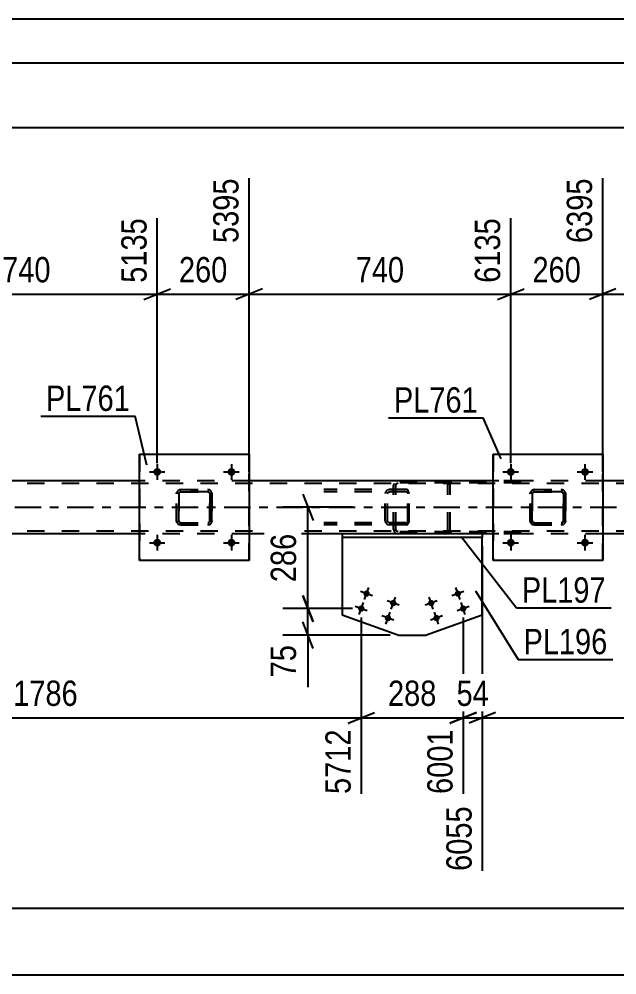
# Model space of a CAD drawing. Header units: millimetres. Extents: x 0 to 841, y -266 to 594.
# Drawn here: x 274.3 to 342, y 485.9 to 594 of the extents above; entities that cross this region are included whole.
import ezdxf

# ---------------------------------------------------------------- set-up
doc = ezdxf.new("R2010")
doc.units = ezdxf.units.MM
doc.linetypes.add('DXK_LINE_DOT2', pattern=[3.9198, 1.9599, -1.9599])
doc.linetypes.add('DXK_LINE_DOT3', pattern=[5.9187, 2.979, -0.9799, 0.9799, -0.9799])
doc.styles.add('Arial Narrow', font='ARIALN.TTF', dxfattribs={"height": 0.2})

# ---------------------------------------------------------------- blocks, each defined once
blk = doc.blocks.new('Unknown-317311845-1115')
at = {"color": 5, "linetype": 'Continuous'}
for p, q in [((841, 594), (0, 594)), ((836, 589), (5, 589))]:
    blk.add_line(p, q, dxfattribs=at)
blk = doc.blocks.new('Part-317311845-4451 - 4313')
at = {"color": 2, "linetype": 'Continuous'}
for p, q in [((287.97, 541.79), (260.37, 541.79)), ((327.97, 541.79), (300.37, 541.79)), ((367.98, 541.79), (340.37, 541.79)), ((287.97, 535.79), (260.37, 535.79)), ((310.9, 535.79), (300.37, 535.79)), ((327.97, 535.79), (326.75, 535.79)), ((367.98, 535.79), (340.37, 535.79))]:
    blk.add_line(p, q, dxfattribs=at)
at = {"color": 7, "linetype": 'DXK_LINE_DOT2'}
for p, q in [((300.37, 541.79), (287.97, 541.79)), ((340.37, 541.79), (327.97, 541.79)), ((700.57, 541.47), (119.98, 541.47)), ((700.57, 536.11), (119.98, 536.11)), ((300.37, 535.79), (287.97, 535.79)), ((326.75, 535.79), (310.9, 535.79)), ((340.37, 535.79), (327.97, 535.79))]:
    blk.add_line(p, q, dxfattribs=at)
at = {"color": 7, "linetype": 'DXK_LINE_DOT3'}
blk.add_line((119.98, 538.79), (700.57, 538.79), dxfattribs=at)
blk = doc.blocks.new('Bolt-317311845-4423 - 4313')
at = {"linetype": 'Continuous'}
for points in [[(289.53, 534.79), (289.54, 534.88), (289.57, 534.97), (289.62, 535.05), (289.68, 535.12), (289.75, 535.17), (289.84, 535.21), (289.93, 535.23), (290.02, 535.23), (290.11, 535.21), (290.19, 535.17), (290.27, 535.12), (290.33, 535.05), (290.38, 534.97), (290.4, 534.88), (290.41, 534.79), (290.4, 534.7), (290.38, 534.61), (290.33, 534.53), (290.27, 534.47), (290.19, 534.41), (290.11, 534.37), (290.02, 534.36), (289.93, 534.36), (289.84, 534.37), (289.75, 534.41), (289.68, 534.47), (289.62, 534.53), (289.57, 534.61), (289.54, 534.7)], [(297.93, 534.79), (297.94, 534.88), (297.97, 534.97), (298.02, 535.05), (298.08, 535.12), (298.15, 535.17), (298.24, 535.21), (298.33, 535.23), (298.42, 535.23), (298.51, 535.21), (298.59, 535.17), (298.67, 535.12), (298.73, 535.05), (298.78, 534.97), (298.8, 534.88), (298.81, 534.79), (298.8, 534.7), (298.78, 534.61), (298.73, 534.53), (298.67, 534.47), (298.59, 534.41), (298.51, 534.37), (298.42, 534.36), (298.33, 534.36), (298.24, 534.37), (298.15, 534.41), (298.08, 534.47), (298.02, 534.53), (297.97, 534.61), (297.94, 534.7)]]:
    blk.add_hatch(color=1, dxfattribs=at).paths.add_polyline_path(points)
at = {"color": 1, "linetype": 'Continuous'}
for p, q in [((289.97, 535.67), (289.97, 533.91)), ((298.37, 535.67), (298.37, 533.91)), ((289.09, 534.79), (290.85, 534.79)), ((297.49, 534.79), (299.25, 534.79))]:
    blk.add_line(p, q, dxfattribs=at)
blk = doc.blocks.new('Bolt-317311845-4402 - 4313')
at = {"linetype": 'Continuous'}
for points in [[(323.65, 528.91, -1), (324.32, 529.15, -1)], [(320.63, 527.84, -1), (321.31, 528.08, -1)], [(324.25, 527.21, -1), (324.93, 527.45, -1)], [(321.23, 526.14, -1), (321.91, 526.38, -1)]]:
    blk.add_hatch(color=1, dxfattribs=at).paths.add_polyline_path(points)
at = {"color": 1, "linetype": 'Continuous'}
for p, q in [((324.23, 528.35), (323.74, 529.71)), ((321.21, 527.28), (320.73, 528.64)), ((324.66, 529.27), (323.31, 528.79)), ((321.65, 528.2), (320.29, 527.72)), ((325.27, 527.57), (323.91, 527.09)), ((324.83, 526.65), (324.35, 528.01)), ((322.25, 526.5), (320.89, 526.02)), ((321.81, 525.59), (321.33, 526.94))]:
    blk.add_line(p, q, dxfattribs=at)
blk = doc.blocks.new('Bolt-317311845-4403 - 4313')
at = {"linetype": 'Continuous'}
for points in [[(313.32, 529.15, -1), (314, 528.91, -1)], [(312.72, 527.45, -1), (313.4, 527.21, -1)], [(316.34, 528.08, -1), (317.02, 527.84, -1)], [(315.74, 526.38, -1), (316.42, 526.14, -1)]]:
    blk.add_hatch(color=1, dxfattribs=at).paths.add_polyline_path(points)
at = {"color": 1, "linetype": 'Continuous'}
for p, q in [((313.42, 528.35), (313.9, 529.71)), ((314.34, 528.79), (312.98, 529.27)), ((316.44, 527.28), (316.92, 528.64)), ((313.74, 527.09), (312.38, 527.57)), ((312.82, 526.65), (313.3, 528.01)), ((317.36, 527.72), (316, 528.2)), ((316.76, 526.02), (315.4, 526.5)), ((315.84, 525.59), (316.32, 526.94))]:
    blk.add_line(p, q, dxfattribs=at)
blk = doc.blocks.new('Part-317311845-4408 - 4313')
at = {"color": 2, "linetype": 'Continuous'}
for p, q in [((326.75, 535.79), (310.9, 535.79)), ((310.9, 535.79), (310.9, 535.39)), ((326.75, 535.39), (310.9, 535.39)), ((326.75, 535.79), (326.75, 535.39))]:
    blk.add_line(p, q, dxfattribs=at)
blk = doc.blocks.new('Part-317311845-4413 - 4313')
at = {"color": 2, "linetype": 'Continuous'}
for p, q in [((310.9, 535.39), (310.9, 526.62)), ((326.75, 526.62), (326.75, 535.39)), ((310.9, 526.62), (317.31, 524.34)), ((320.34, 524.34), (326.75, 526.62)), ((317.31, 524.34), (320.34, 524.34))]:
    blk.add_line(p, q, dxfattribs=at)
at = {"color": 7, "linetype": 'DXK_LINE_DOT2'}
blk.add_line((326.75, 535.39), (310.9, 535.39), dxfattribs=at)
blk = doc.blocks.new('Bolt-317311845-4479 - 4313')
at = {"linetype": 'Continuous'}
for points in [[(329.53, 542.79), (329.54, 542.88), (329.57, 542.97), (329.62, 543.05), (329.68, 543.12), (329.75, 543.17), (329.84, 543.21), (329.93, 543.23), (330.02, 543.23), (330.11, 543.21), (330.19, 543.17), (330.27, 543.12), (330.33, 543.05), (330.38, 542.97), (330.4, 542.88), (330.41, 542.79), (330.4, 542.7), (330.38, 542.61), (330.33, 542.53), (330.27, 542.47), (330.19, 542.41), (330.11, 542.37), (330.02, 542.36), (329.93, 542.36), (329.84, 542.37), (329.75, 542.41), (329.68, 542.47), (329.62, 542.53), (329.57, 542.61), (329.54, 542.7)], [(337.93, 542.79), (337.94, 542.88), (337.97, 542.97), (338.02, 543.05), (338.08, 543.12), (338.15, 543.17), (338.24, 543.21), (338.33, 543.23), (338.42, 543.23), (338.51, 543.21), (338.59, 543.17), (338.67, 543.12), (338.73, 543.05), (338.78, 542.97), (338.8, 542.88), (338.81, 542.79), (338.8, 542.7), (338.78, 542.61), (338.73, 542.53), (338.67, 542.47), (338.59, 542.41), (338.51, 542.37), (338.42, 542.36), (338.33, 542.36), (338.24, 542.37), (338.15, 542.41), (338.08, 542.47), (338.02, 542.53), (337.97, 542.61), (337.94, 542.7)]]:
    blk.add_hatch(color=1, dxfattribs=at).paths.add_polyline_path(points)
at = {"color": 1, "linetype": 'Continuous'}
for p, q in [((329.09, 542.79), (330.85, 542.79)), ((329.97, 543.67), (329.97, 541.91)), ((337.49, 542.79), (339.25, 542.79)), ((338.37, 543.67), (338.37, 541.91))]:
    blk.add_line(p, q, dxfattribs=at)
blk = doc.blocks.new('Bolt-317311845-4480 - 4313')
at = {"linetype": 'Continuous'}
for points in [[(329.53, 534.79), (329.54, 534.88), (329.57, 534.97), (329.62, 535.05), (329.68, 535.12), (329.75, 535.17), (329.84, 535.21), (329.93, 535.23), (330.02, 535.23), (330.11, 535.21), (330.19, 535.17), (330.27, 535.12), (330.33, 535.05), (330.38, 534.97), (330.4, 534.88), (330.41, 534.79), (330.4, 534.7), (330.38, 534.61), (330.33, 534.53), (330.27, 534.47), (330.19, 534.41), (330.11, 534.37), (330.02, 534.36), (329.93, 534.36), (329.84, 534.37), (329.75, 534.41), (329.68, 534.47), (329.62, 534.53), (329.57, 534.61), (329.54, 534.7)], [(337.93, 534.79), (337.94, 534.88), (337.97, 534.97), (338.02, 535.05), (338.08, 535.12), (338.15, 535.17), (338.24, 535.21), (338.33, 535.23), (338.42, 535.23), (338.51, 535.21), (338.59, 535.17), (338.67, 535.12), (338.73, 535.05), (338.78, 534.97), (338.8, 534.88), (338.81, 534.79), (338.8, 534.7), (338.78, 534.61), (338.73, 534.53), (338.67, 534.47), (338.59, 534.41), (338.51, 534.37), (338.42, 534.36), (338.33, 534.36), (338.24, 534.37), (338.15, 534.41), (338.08, 534.47), (338.02, 534.53), (337.97, 534.61), (337.94, 534.7)]]:
    blk.add_hatch(color=1, dxfattribs=at).paths.add_polyline_path(points)
at = {"color": 1, "linetype": 'Continuous'}
for p, q in [((329.97, 535.67), (329.97, 533.91)), ((338.37, 535.67), (338.37, 533.91)), ((329.09, 534.79), (330.85, 534.79)), ((337.49, 534.79), (339.25, 534.79))]:
    blk.add_line(p, q, dxfattribs=at)
blk = doc.blocks.new('Bolt-317311845-4481 - 4313')
at = {"linetype": 'Continuous'}
for points in [[(289.53, 542.79), (289.54, 542.88), (289.57, 542.97), (289.62, 543.05), (289.68, 543.12), (289.75, 543.17), (289.84, 543.21), (289.93, 543.23), (290.02, 543.23), (290.11, 543.21), (290.19, 543.17), (290.27, 543.12), (290.33, 543.05), (290.38, 542.97), (290.4, 542.88), (290.41, 542.79), (290.4, 542.7), (290.38, 542.61), (290.33, 542.53), (290.27, 542.47), (290.19, 542.41), (290.11, 542.37), (290.02, 542.36), (289.93, 542.36), (289.84, 542.37), (289.75, 542.41), (289.68, 542.47), (289.62, 542.53), (289.57, 542.61), (289.54, 542.7)], [(297.93, 542.79), (297.94, 542.88), (297.97, 542.97), (298.02, 543.05), (298.08, 543.12), (298.15, 543.17), (298.24, 543.21), (298.33, 543.23), (298.42, 543.23), (298.51, 543.21), (298.59, 543.17), (298.67, 543.12), (298.73, 543.05), (298.78, 542.97), (298.8, 542.88), (298.81, 542.79), (298.8, 542.7), (298.78, 542.61), (298.73, 542.53), (298.67, 542.47), (298.59, 542.41), (298.51, 542.37), (298.42, 542.36), (298.33, 542.36), (298.24, 542.37), (298.15, 542.41), (298.08, 542.47), (298.02, 542.53), (297.97, 542.61), (297.94, 542.7)]]:
    blk.add_hatch(color=1, dxfattribs=at).paths.add_polyline_path(points)
at = {"color": 1, "linetype": 'Continuous'}
for p, q in [((289.09, 542.79), (290.85, 542.79)), ((289.97, 543.67), (289.97, 541.91)), ((297.49, 542.79), (299.25, 542.79)), ((298.37, 543.67), (298.37, 541.91))]:
    blk.add_line(p, q, dxfattribs=at)
blk = doc.blocks.new('Part-317311845-4499 - 4313')
at = {"color": 7, "linetype": 'DXK_LINE_DOT2'}
for p, q in [((318.19, 540.79), (308.84, 540.79)), ((318.19, 540.55), (308.84, 540.55)), ((315.81, 540.5), (315.77, 540.31)), ((316.05, 540.4), (316.1, 540.48)), ((316.28, 540.79), (316.09, 540.76)), ((316.1, 540.48), (316.18, 540.53)), ((316.18, 540.53), (316.28, 540.55)), ((316.72, 540.55), (316.72, 540.79)), ((318.29, 540.76), (318.19, 540.79)), ((318.19, 540.55), (318.24, 540.53)), ((318.24, 540.53), (318.28, 540.48)), ((318.28, 540.48), (318.31, 540.4)), ((318.38, 540.65), (318.29, 540.76)), ((318.44, 540.5), (318.38, 540.65)), ((318.46, 540.31), (318.44, 540.5)), ((315.77, 537.27), (315.77, 540.31)), ((316.03, 540.31), (316.05, 540.4)), ((316.03, 537.27), (316.03, 540.31)), ((318.31, 540.4), (318.32, 540.31)), ((318.32, 537.27), (318.32, 540.31)), ((318.46, 537.27), (318.46, 540.31)), ((315.77, 537.27), (315.81, 537.09)), ((316.05, 537.18), (316.03, 537.27)), ((318.32, 537.27), (318.31, 537.18)), ((318.44, 537.09), (318.46, 537.27)), ((318.19, 537.03), (308.84, 537.03)), ((318.19, 536.79), (308.84, 536.79)), ((316.1, 537.1), (316.05, 537.18)), ((316.09, 536.83), (316.28, 536.79)), ((316.18, 537.05), (316.1, 537.1)), ((316.28, 537.03), (316.18, 537.05)), ((316.72, 536.79), (316.72, 537.03)), ((318.24, 537.05), (318.19, 537.03)), ((318.19, 536.79), (318.29, 536.83)), ((318.28, 537.1), (318.24, 537.05)), ((318.31, 537.18), (318.28, 537.1)), ((318.29, 536.83), (318.38, 536.93)), ((318.38, 536.93), (318.44, 537.09))]:
    blk.add_line(p, q, dxfattribs=at)
for centre, start, end in [((316.26, 540.3), 111.1513, 156.1049), ((316.26, 537.29), 203.8951, 248.8487)]:
    blk.add_arc(centre, 0.492, start, end, dxfattribs=at)
blk = doc.blocks.new('Part-317311845-4545 - 4313')
at = {"color": 7, "linetype": 'DXK_LINE_DOT2'}
for p, q in [((317.23, 541.79), (317.04, 541.76)), ((317.05, 541.48), (317.14, 541.53)), ((317.14, 541.53), (317.23, 541.55)), ((331.14, 541.79), (317.23, 541.79)), ((331.14, 541.55), (317.23, 541.55)), ((322.79, 541.76), (322.6, 541.79)), ((322.6, 541.55), (322.7, 541.53)), ((322.7, 541.53), (322.78, 541.48)), ((316.75, 541.45), (316.72, 541.31)), ((316.72, 536.27), (316.72, 541.31)), ((316.76, 541.5), (316.75, 541.45)), ((316.98, 541.31), (317, 541.4)), ((316.98, 536.27), (316.98, 541.31)), ((317, 541.4), (317.05, 541.48)), ((322.78, 541.48), (322.83, 541.4)), ((322.83, 541.4), (322.85, 541.31)), ((322.85, 536.27), (322.85, 541.31)), ((323.08, 541.45), (323.07, 541.5)), ((323.11, 541.31), (323.08, 541.45)), ((323.11, 536.27), (323.11, 541.31)), ((316.72, 536.27), (316.74, 536.19)), ((316.74, 536.19), (316.76, 536.09)), ((317, 536.18), (316.98, 536.27)), ((317.05, 536.1), (317, 536.18)), ((322.83, 536.18), (322.78, 536.1)), ((322.85, 536.27), (322.83, 536.18)), ((323.07, 536.09), (323.09, 536.19)), ((323.09, 536.19), (323.11, 536.27)), ((317.04, 535.83), (317.23, 535.79)), ((317.14, 536.05), (317.05, 536.1)), ((317.23, 536.03), (317.14, 536.05)), ((331.14, 536.03), (317.23, 536.03)), ((331.14, 535.79), (317.23, 535.79)), ((322.7, 536.05), (322.6, 536.03)), ((322.6, 535.79), (322.79, 535.83)), ((322.78, 536.1), (322.7, 536.05))]:
    blk.add_line(p, q, dxfattribs=at)
for centre, start, end in [((322.62, 541.29), 24.32, 69.2417), ((317.21, 536.29), 204.32, 249.2417), ((322.62, 536.29), 290.7583, 335.68)]:
    blk.add_arc(centre, 0.496, start, end, dxfattribs=at)
blk = doc.blocks.new('Part-317311845-4550 - 4313')
at = {"color": 2, "linetype": 'Continuous'}
for p, q in [((327.97, 532.79), (327.97, 544.79)), ((327.97, 544.79), (327.97, 544.79)), ((327.97, 544.79), (340.37, 544.79)), ((340.37, 544.79), (340.37, 532.79)), ((327.97, 532.79), (327.97, 532.79)), ((340.37, 532.79), (327.97, 532.79))]:
    blk.add_line(p, q, dxfattribs=at)
at = {"color": 7, "linetype": 'DXK_LINE_DOT2'}
for p, q in [((327.97, 544.79), (327.97, 532.79)), ((327.97, 544.79), (327.97, 544.79)), ((340.37, 532.79), (340.37, 544.79)), ((327.97, 532.79), (327.97, 532.79))]:
    blk.add_line(p, q, dxfattribs=at)
blk = doc.blocks.new('Part-317311845-4566 - 4313')
at = {"color": 7, "linetype": 'DXK_LINE_DOT2'}
for p, q in [((292.17, 540.31), (292.21, 540.5)), ((292.21, 540.5), (292.17, 540.31)), ((292.43, 540.4), (292.48, 540.48)), ((292.48, 540.48), (292.43, 540.4)), ((292.47, 540.76), (292.65, 540.79)), ((292.65, 540.79), (292.47, 540.76)), ((292.48, 540.48), (292.56, 540.53)), ((292.56, 540.53), (292.48, 540.48)), ((292.56, 540.53), (292.65, 540.55)), ((292.65, 540.55), (292.56, 540.53)), ((292.65, 540.79), (295.69, 540.79)), ((292.65, 540.79), (292.65, 540.79)), ((292.65, 540.79), (295.69, 540.79)), ((292.65, 540.55), (295.69, 540.55)), ((292.65, 540.55), (292.65, 540.55)), ((295.69, 540.55), (292.65, 540.55)), ((295.69, 540.79), (295.69, 540.79)), ((295.69, 540.79), (295.87, 540.76)), ((295.88, 540.76), (295.69, 540.79)), ((295.69, 540.55), (295.69, 540.55)), ((295.69, 540.55), (295.79, 540.53)), ((295.78, 540.53), (295.69, 540.55)), ((295.78, 540.53), (295.79, 540.53)), ((295.86, 540.48), (295.78, 540.53)), ((295.79, 540.53), (295.86, 540.48)), ((295.86, 540.48), (295.92, 540.4)), ((295.91, 540.4), (295.86, 540.48)), ((296.13, 540.5), (296.17, 540.31)), ((296.17, 540.31), (296.14, 540.5)), ((292.17, 537.27), (292.17, 540.31)), ((292.17, 540.31), (292.17, 540.31)), ((292.17, 537.27), (292.17, 540.31)), ((292.41, 540.31), (292.43, 540.4)), ((292.43, 540.4), (292.41, 540.31)), ((292.41, 537.27), (292.41, 540.31)), ((292.41, 540.31), (292.41, 540.31)), ((292.41, 540.31), (292.41, 537.27)), ((295.93, 540.31), (295.91, 540.4)), ((295.92, 540.4), (295.93, 540.31)), ((295.93, 537.27), (295.93, 540.31)), ((295.93, 540.31), (295.93, 540.31)), ((295.93, 540.31), (295.93, 537.27)), ((296.17, 537.27), (296.17, 540.31)), ((296.17, 540.31), (296.17, 540.31)), ((296.17, 540.31), (296.17, 537.27)), ((292.17, 537.27), (292.17, 537.27)), ((292.21, 537.09), (292.17, 537.27)), ((292.17, 537.27), (292.21, 537.09)), ((292.41, 537.27), (292.41, 537.27)), ((292.43, 537.18), (292.41, 537.27)), ((292.41, 537.27), (292.43, 537.18)), ((295.91, 537.18), (295.93, 537.27)), ((295.93, 537.27), (295.92, 537.18)), ((295.93, 537.27), (295.93, 537.27)), ((296.17, 537.27), (296.13, 537.09)), ((296.14, 537.09), (296.17, 537.27)), ((296.17, 537.27), (296.17, 537.27)), ((292.48, 537.1), (292.43, 537.18)), ((292.43, 537.18), (292.48, 537.1)), ((292.47, 536.83), (292.47, 536.83)), ((292.65, 536.79), (292.47, 536.83)), ((292.47, 536.83), (292.65, 536.79)), ((292.56, 537.05), (292.48, 537.1)), ((292.48, 537.1), (292.56, 537.05)), ((292.65, 537.03), (292.56, 537.05)), ((292.56, 537.05), (292.65, 537.03)), ((292.65, 537.03), (295.69, 537.03)), ((292.65, 537.03), (292.65, 537.03)), ((292.65, 537.03), (295.69, 537.03)), ((292.65, 536.79), (295.69, 536.79)), ((292.65, 536.79), (292.65, 536.79)), ((292.65, 536.79), (295.69, 536.79)), ((295.79, 537.05), (295.69, 537.03)), ((295.69, 537.03), (295.78, 537.05)), ((295.69, 537.03), (295.69, 537.03)), ((295.87, 536.83), (295.69, 536.79)), ((295.69, 536.79), (295.88, 536.83)), ((295.69, 536.79), (295.69, 536.79)), ((295.78, 537.05), (295.86, 537.1)), ((295.86, 537.1), (295.79, 537.05)), ((295.92, 537.18), (295.86, 537.1)), ((295.86, 537.1), (295.91, 537.18))]:
    blk.add_line(p, q, dxfattribs=at)
at = {"color": 7, "linetype": 'DXK_LINE_DOT3'}
blk.add_line((294.18, 538.79), (294.17, 538.79), dxfattribs=at)
at = {"color": 7, "linetype": 'DXK_LINE_DOT2'}
for centre, start, end in [((292.65, 540.31), 112.5, 157.5), ((292.65, 540.31), 112.5, 157.5), ((295.69, 540.31), 22.5, 67.5), ((295.69, 540.31), 22.5, 67.5), ((292.65, 537.27), 202.5, 247.5), ((292.65, 537.27), 202.5, 247.5), ((295.69, 537.27), 292.5, 337.5), ((295.69, 537.27), 292.5, 337.5)]:
    blk.add_arc(centre, 0.48, start, end, dxfattribs=at)
blk = doc.blocks.new('Part-317311845-4571 - 4313')
at = {"color": 2, "linetype": 'Continuous'}
for p, q in [((287.97, 532.79), (287.97, 544.79)), ((287.97, 544.79), (287.97, 544.79)), ((287.97, 544.79), (300.37, 544.79)), ((300.37, 544.79), (300.37, 532.79)), ((287.97, 532.79), (287.97, 532.79)), ((300.37, 532.79), (287.97, 532.79))]:
    blk.add_line(p, q, dxfattribs=at)
at = {"color": 7, "linetype": 'DXK_LINE_DOT2'}
for p, q in [((287.97, 544.79), (287.97, 532.79)), ((287.97, 544.79), (287.97, 544.79)), ((300.37, 532.79), (300.37, 544.79)), ((287.97, 532.79), (287.97, 532.79))]:
    blk.add_line(p, q, dxfattribs=at)
blk = doc.blocks.new('Part-317311845-4572 - 4313')
at = {"color": 7, "linetype": 'DXK_LINE_DOT2'}
for p, q in [((332.17, 540.31), (332.21, 540.5)), ((332.21, 540.5), (332.17, 540.31)), ((332.43, 540.4), (332.48, 540.48)), ((332.48, 540.48), (332.43, 540.4)), ((332.47, 540.76), (332.65, 540.79)), ((332.65, 540.79), (332.47, 540.76)), ((332.48, 540.48), (332.56, 540.53)), ((332.56, 540.53), (332.48, 540.48)), ((332.56, 540.53), (332.65, 540.55)), ((332.65, 540.55), (332.56, 540.53)), ((332.65, 540.79), (335.69, 540.79)), ((332.65, 540.79), (332.65, 540.79)), ((332.65, 540.79), (335.69, 540.79)), ((332.65, 540.55), (335.69, 540.55)), ((332.65, 540.55), (332.65, 540.55)), ((335.69, 540.55), (332.65, 540.55)), ((335.69, 540.79), (335.69, 540.79)), ((335.69, 540.79), (335.87, 540.76)), ((335.88, 540.76), (335.69, 540.79)), ((335.69, 540.55), (335.69, 540.55)), ((335.69, 540.55), (335.79, 540.53)), ((335.78, 540.53), (335.69, 540.55)), ((335.78, 540.53), (335.79, 540.53)), ((335.86, 540.48), (335.78, 540.53)), ((335.79, 540.53), (335.86, 540.48)), ((335.86, 540.48), (335.92, 540.4)), ((335.91, 540.4), (335.86, 540.48)), ((336.13, 540.5), (336.17, 540.31)), ((336.17, 540.31), (336.14, 540.5)), ((332.17, 537.27), (332.17, 540.31)), ((332.17, 540.31), (332.17, 540.31)), ((332.17, 537.27), (332.17, 540.31)), ((332.41, 540.31), (332.43, 540.4)), ((332.43, 540.4), (332.41, 540.31)), ((332.41, 537.27), (332.41, 540.31)), ((332.41, 540.31), (332.41, 540.31)), ((332.41, 540.31), (332.41, 537.27)), ((335.93, 540.31), (335.91, 540.4)), ((335.92, 540.4), (335.93, 540.31)), ((335.93, 537.27), (335.93, 540.31)), ((335.93, 540.31), (335.93, 540.31)), ((335.93, 540.31), (335.93, 537.27)), ((336.17, 537.27), (336.17, 540.31)), ((336.17, 540.31), (336.17, 540.31)), ((336.17, 540.31), (336.17, 537.27)), ((332.17, 537.27), (332.17, 537.27)), ((332.21, 537.09), (332.17, 537.27)), ((332.17, 537.27), (332.21, 537.09)), ((332.41, 537.27), (332.41, 537.27)), ((332.43, 537.18), (332.41, 537.27)), ((332.41, 537.27), (332.43, 537.18)), ((335.91, 537.18), (335.93, 537.27)), ((335.93, 537.27), (335.92, 537.18)), ((335.93, 537.27), (335.93, 537.27)), ((336.17, 537.27), (336.13, 537.09)), ((336.14, 537.09), (336.17, 537.27)), ((336.17, 537.27), (336.17, 537.27)), ((332.48, 537.1), (332.43, 537.18)), ((332.43, 537.18), (332.48, 537.1)), ((332.47, 536.83), (332.47, 536.83)), ((332.65, 536.79), (332.47, 536.83)), ((332.47, 536.83), (332.65, 536.79)), ((332.56, 537.05), (332.48, 537.1)), ((332.48, 537.1), (332.56, 537.05)), ((332.65, 537.03), (332.56, 537.05)), ((332.56, 537.05), (332.65, 537.03)), ((332.65, 537.03), (335.69, 537.03)), ((332.65, 537.03), (332.65, 537.03)), ((332.65, 537.03), (335.69, 537.03)), ((332.65, 536.79), (335.69, 536.79)), ((332.65, 536.79), (332.65, 536.79)), ((332.65, 536.79), (335.69, 536.79)), ((335.79, 537.05), (335.69, 537.03)), ((335.69, 537.03), (335.78, 537.05)), ((335.69, 537.03), (335.69, 537.03)), ((335.87, 536.83), (335.69, 536.79)), ((335.69, 536.79), (335.88, 536.83)), ((335.69, 536.79), (335.69, 536.79)), ((335.78, 537.05), (335.86, 537.1)), ((335.86, 537.1), (335.79, 537.05)), ((335.92, 537.18), (335.86, 537.1)), ((335.86, 537.1), (335.91, 537.18))]:
    blk.add_line(p, q, dxfattribs=at)
at = {"color": 7, "linetype": 'DXK_LINE_DOT3'}
blk.add_line((334.18, 538.79), (334.17, 538.79), dxfattribs=at)
at = {"color": 7, "linetype": 'DXK_LINE_DOT2'}
for centre, start, end in [((332.65, 540.31), 112.5, 157.5), ((332.65, 540.31), 112.5, 157.5), ((335.69, 540.31), 22.5, 67.5), ((335.69, 540.31), 22.5, 67.5), ((332.65, 537.27), 202.5, 247.5), ((332.65, 537.27), 202.5, 247.5), ((335.69, 537.27), 292.5, 337.5), ((335.69, 537.27), 292.5, 337.5)]:
    blk.add_arc(centre, 0.48, start, end, dxfattribs=at)
blk = doc.blocks.new('StraightDimension-317311845-23293 - 4313')
at = {"color": 7, "linetype": 'Continuous'}
for p, q in [((340.37, 542.79), (340.37, 576)), ((369.98, 543.79), (369.98, 571.5)), ((341.87, 563.48), (338.87, 562.28)), ((368.48, 562.28), (371.48, 563.48)), ((340.37, 562.88), (369.98, 562.88))]:
    blk.add_line(p, q, dxfattribs=at)
at = {"color": 0}
blk.add_wipeout([(358.52, 563.63), (358.52, 567.83), (351.83, 567.83), (351.83, 563.63)], dxfattribs=at)
at = {"color": 3, "style": 'Arial Narrow'}
blk.add_text('740', height=2.863, dxfattribs=at).set_placement((352.43, 564.23))
at = {"color": 0, "linetype": 'Continuous'}
blk.add_wipeout([(369.38, 572.1), (365.18, 572.1), (365.18, 563.58), (369.38, 563.58)], dxfattribs=at)
at = {"color": 3, "linetype": 'Continuous', "style": 'Arial Narrow'}
blk.add_text('7135', height=2.863, rotation=90.0002, dxfattribs=at).set_placement((368.78, 564.18))
blk = doc.blocks.new('StraightDimension-317311845-23297 - 4313')
at = {"color": 7, "linetype": 'Continuous'}
for p, q in [((260.37, 542.79), (260.37, 576)), ((289.97, 543.79), (289.97, 571.5)), ((261.87, 563.48), (258.87, 562.28)), ((288.47, 562.28), (291.47, 563.48)), ((260.37, 562.88), (289.97, 562.88))]:
    blk.add_line(p, q, dxfattribs=at)
at = {"color": 0}
blk.add_wipeout([(278.52, 563.63), (278.52, 567.83), (271.83, 567.83), (271.83, 563.63)], dxfattribs=at)
at = {"color": 3, "style": 'Arial Narrow'}
blk.add_text('740', height=2.863, dxfattribs=at).set_placement((272.43, 564.23))
at = {"color": 0, "linetype": 'Continuous'}
blk.add_wipeout([(289.37, 572.1), (285.17, 572.1), (285.17, 563.58), (289.37, 563.58)], dxfattribs=at)
at = {"color": 3, "linetype": 'Continuous', "style": 'Arial Narrow'}
blk.add_text('5135', height=2.863, rotation=90.0002, dxfattribs=at).set_placement((288.77, 564.18))
blk = doc.blocks.new('StraightDimension-317311845-23296 - 4313')
at = {"color": 7, "linetype": 'Continuous'}
for p, q in [((300.37, 542.79), (300.37, 576)), ((289.97, 543.79), (289.97, 571.5)), ((288.47, 562.28), (291.47, 563.48)), ((301.87, 563.48), (298.87, 562.28)), ((289.97, 562.88), (300.37, 562.88))]:
    blk.add_line(p, q, dxfattribs=at)
at = {"color": 0}
blk.add_wipeout([(298.52, 563.63), (298.52, 567.83), (291.83, 567.83), (291.83, 563.63)], dxfattribs=at)
at = {"color": 3, "style": 'Arial Narrow'}
blk.add_text('260', height=2.863, dxfattribs=at).set_placement((292.43, 564.23))
at = {"color": 0, "linetype": 'Continuous'}
blk.add_wipeout([(299.77, 576.6), (295.57, 576.6), (295.57, 568.08), (299.77, 568.08)], dxfattribs=at)
at = {"color": 3, "linetype": 'Continuous', "style": 'Arial Narrow'}
blk.add_text('5395', height=2.863, rotation=90.0002, dxfattribs=at).set_placement((299.17, 568.68))
blk = doc.blocks.new('StraightDimension-317311845-25437 - 4313')
at = {"color": 7, "linetype": 'Continuous'}
for p, q in [((241.62, 534.39), (241.62, 497.67)), ((313.06, 526.33), (313.06, 506.37)), ((243.12, 515.58), (240.12, 514.38)), ((241.62, 514.98), (313.06, 514.98)), ((311.56, 514.38), (314.56, 515.58))]:
    blk.add_line(p, q, dxfattribs=at)
at = {"color": 0}
blk.add_wipeout([(281.6, 515.73), (281.6, 519.93), (273.08, 519.93), (273.08, 515.73)], dxfattribs=at)
at = {"color": 3, "style": 'Arial Narrow'}
blk.add_text('1786', height=2.863, dxfattribs=at).set_placement((273.68, 516.33))
at = {"color": 0, "linetype": 'Continuous'}
blk.add_wipeout([(312.46, 514.28), (308.26, 514.28), (308.26, 505.77), (312.46, 505.77)], dxfattribs=at)
at = {"color": 3, "linetype": 'Continuous', "style": 'Arial Narrow'}
blk.add_text('5712', height=2.863, rotation=90.0002, dxfattribs=at).set_placement((311.86, 506.37))
blk = doc.blocks.new('StraightDimension-317311845-5607 - 4313')
at = {"color": 7, "linetype": 'Continuous'}
blk.add_line((96.07, 485.91), (700.57, 485.91), dxfattribs=at)
blk = doc.blocks.new('StraightDimension-317311845-5079 - 4313')
at = {"color": 7, "linetype": 'Continuous'}
blk.add_line((95.27, 493.46), (701.37, 493.46), dxfattribs=at)
blk = doc.blocks.new('StraightDimension-317311845-25436 - 4313')
at = {"color": 7, "linetype": 'Continuous'}
for p, q in [((313.06, 526.33), (313.06, 506.37)), ((324.59, 526.33), (324.59, 506.37)), ((311.56, 514.38), (314.56, 515.58)), ((313.06, 514.98), (324.59, 514.98)), ((326.09, 515.58), (323.09, 514.38))]:
    blk.add_line(p, q, dxfattribs=at)
at = {"color": 0}
blk.add_wipeout([(322.17, 515.73), (322.17, 519.93), (315.48, 519.93), (315.48, 515.73)], dxfattribs=at)
at = {"color": 3, "style": 'Arial Narrow'}
blk.add_text('288', height=2.863, dxfattribs=at).set_placement((316.08, 516.33))
at = {"color": 0, "linetype": 'Continuous'}
blk.add_wipeout([(323.99, 514.28), (319.79, 514.28), (319.79, 505.77), (323.99, 505.77)], dxfattribs=at)
at = {"color": 3, "linetype": 'Continuous', "style": 'Arial Narrow'}
blk.add_text('6001', height=2.863, rotation=90.0002, dxfattribs=at).set_placement((323.39, 506.37))
blk = doc.blocks.new('StraightDimension-317311845-23294 - 4313')
at = {"color": 7, "linetype": 'Continuous'}
for p, q in [((340.37, 542.79), (340.37, 576)), ((329.97, 543.79), (329.97, 571.5)), ((328.47, 562.28), (331.47, 563.48)), ((341.87, 563.48), (338.87, 562.28)), ((329.97, 562.88), (340.37, 562.88))]:
    blk.add_line(p, q, dxfattribs=at)
at = {"color": 0}
blk.add_wipeout([(338.52, 563.63), (338.52, 567.83), (331.83, 567.83), (331.83, 563.63)], dxfattribs=at)
at = {"color": 3, "style": 'Arial Narrow'}
blk.add_text('260', height=2.863, dxfattribs=at).set_placement((332.43, 564.23))
at = {"color": 0, "linetype": 'Continuous'}
blk.add_wipeout([(339.77, 576.6), (335.57, 576.6), (335.57, 568.08), (339.77, 568.08)], dxfattribs=at)
at = {"color": 3, "linetype": 'Continuous', "style": 'Arial Narrow'}
blk.add_text('6395', height=2.863, rotation=90.0002, dxfattribs=at).set_placement((339.17, 568.68))
blk = doc.blocks.new('StraightDimension-317311845-23295 - 4313')
at = {"color": 7, "linetype": 'Continuous'}
for p, q in [((300.37, 542.79), (300.37, 576)), ((329.97, 543.79), (329.97, 571.5)), ((301.87, 563.48), (298.87, 562.28)), ((328.47, 562.28), (331.47, 563.48)), ((300.37, 562.88), (329.97, 562.88))]:
    blk.add_line(p, q, dxfattribs=at)
at = {"color": 0}
blk.add_wipeout([(318.52, 563.63), (318.52, 567.83), (311.83, 567.83), (311.83, 563.63)], dxfattribs=at)
at = {"color": 3, "style": 'Arial Narrow'}
blk.add_text('740', height=2.863, dxfattribs=at).set_placement((312.43, 564.23))
at = {"color": 0, "linetype": 'Continuous'}
blk.add_wipeout([(329.37, 572.1), (325.17, 572.1), (325.17, 563.58), (329.37, 563.58)], dxfattribs=at)
at = {"color": 3, "linetype": 'Continuous', "style": 'Arial Narrow'}
blk.add_text('6135', height=2.863, rotation=90.0002, dxfattribs=at).set_placement((328.77, 564.18))
blk = doc.blocks.new('StraightDimension-317311845-25781 - 4313')
at = {"color": 7, "linetype": 'Continuous'}
for p, q in [((306.43, 540.29), (307.63, 537.29)), ((312.06, 538.79), (304.18, 538.79)), ((307.03, 527.33), (307.03, 538.79)), ((307.63, 525.83), (306.43, 528.83)), ((312.06, 527.33), (304.18, 527.33))]:
    blk.add_line(p, q, dxfattribs=at)
at = {"color": 0}
blk.add_wipeout([(306.28, 536.41), (302.08, 536.41), (302.08, 529.72), (306.28, 529.72)], dxfattribs=at)
at = {"color": 3, "style": 'Arial Narrow'}
blk.add_text('286', height=2.863, rotation=90.0002, dxfattribs=at).set_placement((305.68, 530.32))
blk = doc.blocks.new('StraightDimension-317311845-24054 - 4313')
at = {"color": 7, "linetype": 'Continuous'}
blk.add_line((95.27, 581.74), (701.37, 581.74), dxfattribs=at)
blk = doc.blocks.new('StraightDimension-317311845-25434 - 4313')
at = {"color": 7, "linetype": 'Continuous'}
for p, q in [((326.75, 534.39), (326.75, 497.67)), ((398.2, 526.33), (398.2, 506.37)), ((328.25, 515.58), (325.25, 514.38)), ((326.75, 514.98), (398.2, 514.98)), ((396.7, 514.38), (399.7, 515.58))]:
    blk.add_line(p, q, dxfattribs=at)
at = {"color": 0}
blk.add_wipeout([(366.73, 515.73), (366.73, 519.93), (358.22, 519.93), (358.22, 515.73)], dxfattribs=at)
at = {"color": 3, "style": 'Arial Narrow'}
blk.add_text('1786', height=2.863, dxfattribs=at).set_placement((358.82, 516.33))
at = {"color": 0, "linetype": 'Continuous'}
blk.add_wipeout([(397.6, 514.28), (393.4, 514.28), (393.4, 505.77), (397.6, 505.77)], dxfattribs=at)
at = {"color": 3, "linetype": 'Continuous', "style": 'Arial Narrow'}
blk.add_text('7841', height=2.863, rotation=90.0002, dxfattribs=at).set_placement((397, 506.37))
blk = doc.blocks.new('StraightDimension-317311845-25435 - 4313')
at = {"color": 7, "linetype": 'Continuous'}
for p, q in [((326.75, 534.39), (326.75, 497.67)), ((324.59, 526.33), (324.59, 506.37)), ((323.09, 514.38), (326.09, 515.58)), ((324.59, 514.98), (326.75, 514.98)), ((328.25, 515.58), (325.25, 514.38))]:
    blk.add_line(p, q, dxfattribs=at)
at = {"color": 0, "linetype": 'Continuous'}
blk.add_wipeout([(326.15, 505.58), (321.95, 505.58), (321.95, 497.07), (326.15, 497.07)], dxfattribs=at)
at = {"color": 3, "linetype": 'Continuous', "style": 'Arial Narrow'}
blk.add_text('6055', height=2.863, rotation=90.0002, dxfattribs=at).set_placement((325.55, 497.67))
at = {"color": 0}
blk.add_wipeout([(328.1, 515.73), (328.1, 519.93), (323.24, 519.93), (323.24, 515.73)], dxfattribs=at)
at = {"color": 3, "style": 'Arial Narrow'}
blk.add_text('54', height=2.863, dxfattribs=at).set_placement((323.84, 516.33))
blk = doc.blocks.new('StraightDimension-317311845-25782 - 4313')
at = {"color": 7, "linetype": 'Continuous'}
for p, q in [((306.43, 528.83), (307.63, 525.83)), ((312.06, 527.33), (304.18, 527.33)), ((307.03, 524.34), (307.03, 527.33)), ((307.63, 522.84), (306.43, 525.84)), ((316.31, 524.34), (304.18, 524.34)), ((307.03, 524.34), (307.03, 518.44)), ((307.03, 524.34), (307.03, 518.44))]:
    blk.add_line(p, q, dxfattribs=at)
at = {"color": 0}
blk.add_wipeout([(306.28, 523.82), (302.08, 523.82), (302.08, 518.96), (306.28, 518.96)], dxfattribs=at)
at = {"color": 3, "style": 'Arial Narrow'}
blk.add_text('75', height=2.863, rotation=90.0002, dxfattribs=at).set_placement((305.68, 519.56))
blk = doc.blocks.new('Mark-317311845-4404 - 4313')
at = {"color": 30, "linetype": 'Continuous'}
for p, q in [((324.38, 535.47), (330.62, 527.41)), ((330.62, 527.41), (341.33, 527.41))]:
    blk.add_line(p, q, dxfattribs=at)
at = {"color": 0}
blk.add_wipeout([(340.73, 528.01), (340.73, 531.01), (331.22, 531.01), (331.22, 528.01)], dxfattribs=at)
blk.add_wipeout([(340.73, 528.01), (340.73, 531.01), (331.22, 531.01), (331.22, 528.01)], dxfattribs=at)
at = {"color": 3, "style": 'Arial Narrow'}
blk.add_text('PL197', height=2.863, dxfattribs=at).set_placement((331.22, 528.01))
blk = doc.blocks.new('Mark-317311845-4409 - 4313')
at = {"color": 30, "linetype": 'Continuous'}
for p, q in [((325.99, 529.34), (330.81, 521.58)), ((330.81, 521.58), (341.51, 521.58))]:
    blk.add_line(p, q, dxfattribs=at)
at = {"color": 0}
blk.add_wipeout([(340.91, 522.18), (340.91, 525.18), (331.41, 525.18), (331.41, 522.18)], dxfattribs=at)
blk.add_wipeout([(340.91, 522.18), (340.91, 525.18), (331.41, 525.18), (331.41, 522.18)], dxfattribs=at)
at = {"color": 3, "style": 'Arial Narrow'}
blk.add_text('PL196', height=2.863, dxfattribs=at).set_placement((331.41, 522.18))
blk = doc.blocks.new('Mark-317311845-4546 - 4313')
at = {"color": 30, "linetype": 'Continuous'}
for p in [(316.15, 548.9), (328.89, 544.29)]:
    blk.add_line(p, (326.85, 548.9), dxfattribs=at)
at = {"color": 0}
blk.add_wipeout([(326.25, 549.5), (326.25, 552.5), (316.75, 552.5), (316.75, 549.5)], dxfattribs=at)
blk.add_wipeout([(326.25, 549.5), (326.25, 552.5), (316.75, 552.5), (316.75, 549.5)], dxfattribs=at)
at = {"color": 3, "style": 'Arial Narrow'}
blk.add_text('PL761', height=2.863, dxfattribs=at).set_placement((316.75, 549.5))
blk = doc.blocks.new('Mark-317311845-4567 - 4313')
at = {"color": 30, "linetype": 'Continuous'}
for p in [(276.79, 549.09), (288.79, 543.54)]:
    blk.add_line(p, (287.49, 549.09), dxfattribs=at)
at = {"color": 0}
blk.add_wipeout([(286.89, 549.69), (286.89, 552.69), (277.39, 552.69), (277.39, 549.69)], dxfattribs=at)
blk.add_wipeout([(286.89, 549.69), (286.89, 552.69), (277.39, 552.69), (277.39, 549.69)], dxfattribs=at)
at = {"color": 3, "style": 'Arial Narrow'}
blk.add_text('PL761', height=2.863, dxfattribs=at).set_placement((277.39, 549.69))

msp = doc.modelspace()

# ---------------------------------------------------------------- block references
for name in ['Unknown-317311845-1115', 'Part-317311845-4571 - 4313', 'Part-317311845-4550 - 4313', 'Bolt-317311845-4481 - 4313', 'Bolt-317311845-4479 - 4313', 'Part-317311845-4451 - 4313', 'Part-317311845-4545 - 4313', 'Part-317311845-4566 - 4313', 'Part-317311845-4499 - 4313', 'Part-317311845-4572 - 4313', 'Bolt-317311845-4423 - 4313', 'Part-317311845-4408 - 4313', 'Part-317311845-4413 - 4313', 'Bolt-317311845-4480 - 4313', 'Bolt-317311845-4403 - 4313', 'Bolt-317311845-4402 - 4313']:
    msp.add_blockref(name, (0, 0))

# ---------------------------------------------------------------- next in the draw order: block references
for name in ['StraightDimension-317311845-23297 - 4313', 'StraightDimension-317311845-23293 - 4313', 'StraightDimension-317311845-25437 - 4313']:
    msp.add_blockref(name, (0, 0))

# ---------------------------------------------------------------- next in the draw order: block references
for name in ['StraightDimension-317311845-23296 - 4313', 'StraightDimension-317311845-23294 - 4313', 'StraightDimension-317311845-5607 - 4313']:
    msp.add_blockref(name, (0, 0))

# ---------------------------------------------------------------- next in the draw order: block references
for name in ['StraightDimension-317311845-23295 - 4313', 'StraightDimension-317311845-5079 - 4313']:
    msp.add_blockref(name, (0, 0))

# ---------------------------------------------------------------- next in the draw order: block references
for name in ['StraightDimension-317311845-24054 - 4313', 'StraightDimension-317311845-25436 - 4313']:
    msp.add_blockref(name, (0, 0))

# ---------------------------------------------------------------- next in the draw order: block references
for name in ['Mark-317311845-4567 - 4313', 'Mark-317311845-4546 - 4313', 'StraightDimension-317311845-25781 - 4313', 'StraightDimension-317311845-25434 - 4313']:
    msp.add_blockref(name, (0, 0))

# ---------------------------------------------------------------- next in the draw order: block references
for name in ['StraightDimension-317311845-25435 - 4313', 'StraightDimension-317311845-25782 - 4313']:
    msp.add_blockref(name, (0, 0))

# ---------------------------------------------------------------- next in the draw order: block references
msp.add_blockref('Mark-317311845-4404 - 4313', (0, 0))

# ---------------------------------------------------------------- next in the draw order: block references
msp.add_blockref('Mark-317311845-4409 - 4313', (0, 0))

doc.saveas('drawing.dxf')
